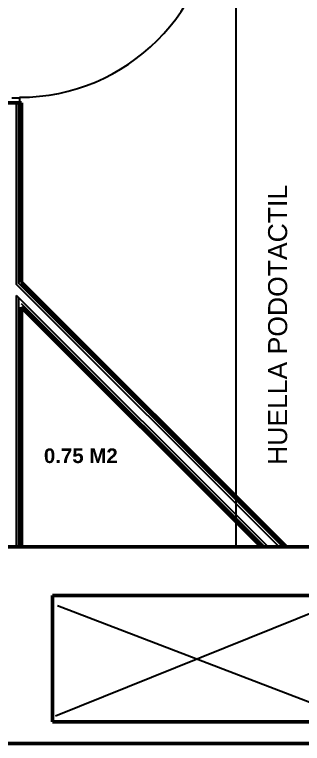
# Model space of a CAD drawing. Header units: millimetres. Extents: x -42700 to 155289, y -7931 to 68797.
# Drawn here: x 20320 to 21795, y 24940 to 28682 of the extents above; entities that cross this region are included whole.
import ezdxf

# ---------------------------------------------------------------- set-up
doc = ezdxf.new("R2010")
doc.units = ezdxf.units.MM
doc.layers.add('01 arquitectura', color=8, linetype='Continuous')
doc.styles.add('Arial_2', font='arial.ttf', dxfattribs={"height": 0.0975})
doc.styles.add('Arial_B_5', font='arialbd.ttf', dxfattribs={"height": 0.075})

msp = doc.modelspace()

# ---------------------------------------------------------------- linework, layer by layer
at = {"layer": '01 arquitectura', "color": 8}
for p, q in [((21454.691, 29289.617), (21454.691, 25949.625)), ((20304.694, 28254.627), (20344.694, 28254.627)), ((20344.694, 28254.627), (20344.694, 28229.619)), ((20329.694, 27296.637), (20329.694, 28229.619)), ((20342.194, 27301.815), (20342.194, 28229.619)), ((21676.706, 25949.625), (20329.694, 27296.637)), ((21694.384, 25949.625), (20342.194, 27301.815)), ((20329.694, 25949.625), (20329.694, 27240.069)), ((21620.138, 25949.625), (20329.694, 27240.069)), ((20342.194, 25949.625), (20342.194, 27227.569)), ((21602.46, 25949.625), (20354.694, 27197.391)), ((20354.694, 27179.714), (20354.694, 25949.625)), ((21584.783, 25949.625), (20354.694, 27179.714)), ((22014.69, 25679.626), (20528.836, 25079.627)), ((22014.69, 25079.627), (20539.636, 25645.847))]:
    msp.add_line(p, q, dxfattribs=at)
at = {"layer": '01 arquitectura', "color": 8, "lineweight": 50}
for p, q in [((20354.694, 28229.619), (20264.694, 28229.619)), ((20354.694, 27306.993), (20354.694, 28229.619)), ((21712.061, 25949.625), (20354.694, 27306.993)), ((20354.694, 25949.625), (20354.694, 27179.714)), ((20354.694, 27179.714), (21584.783, 25949.625)), ((23454.686, 25949.625), (20264.694, 25949.625)), ((20514.694, 25049.627), (20514.694, 25699.626)), ((20514.694, 25699.626), (22014.69, 25699.626)), ((22014.69, 25049.627), (20514.694, 25049.627)), ((18154.699, 24939.628), (22124.69, 24939.628))]:
    msp.add_line(p, q, dxfattribs=at)
at = {"layer": '01 arquitectura', "color": 8}
msp.add_arc((20344.694, 29257.089), 999.997, 270, 0, dxfattribs=at)

# ---------------------------------------------------------------- texts
at = {"layer": '01 arquitectura', "color": 8, "insert": (21619.341, 26369.536), "char_height": 97.49976, "width": 1707.59011, "attachment_point": 1, "rotation": 90, "style": 'Arial_2'}
msp.add_mtext('HUELLA PODOTACTIL', dxfattribs=at)
at = {"layer": '01 arquitectura', "color": 8, "insert": (20469.908, 26454.196), "char_height": 74.9998, "width": 462.97337, "attachment_point": 1, "style": 'Arial_B_5'}
msp.add_mtext('0.75 M2', dxfattribs=at)

doc.saveas('drawing.dxf')
